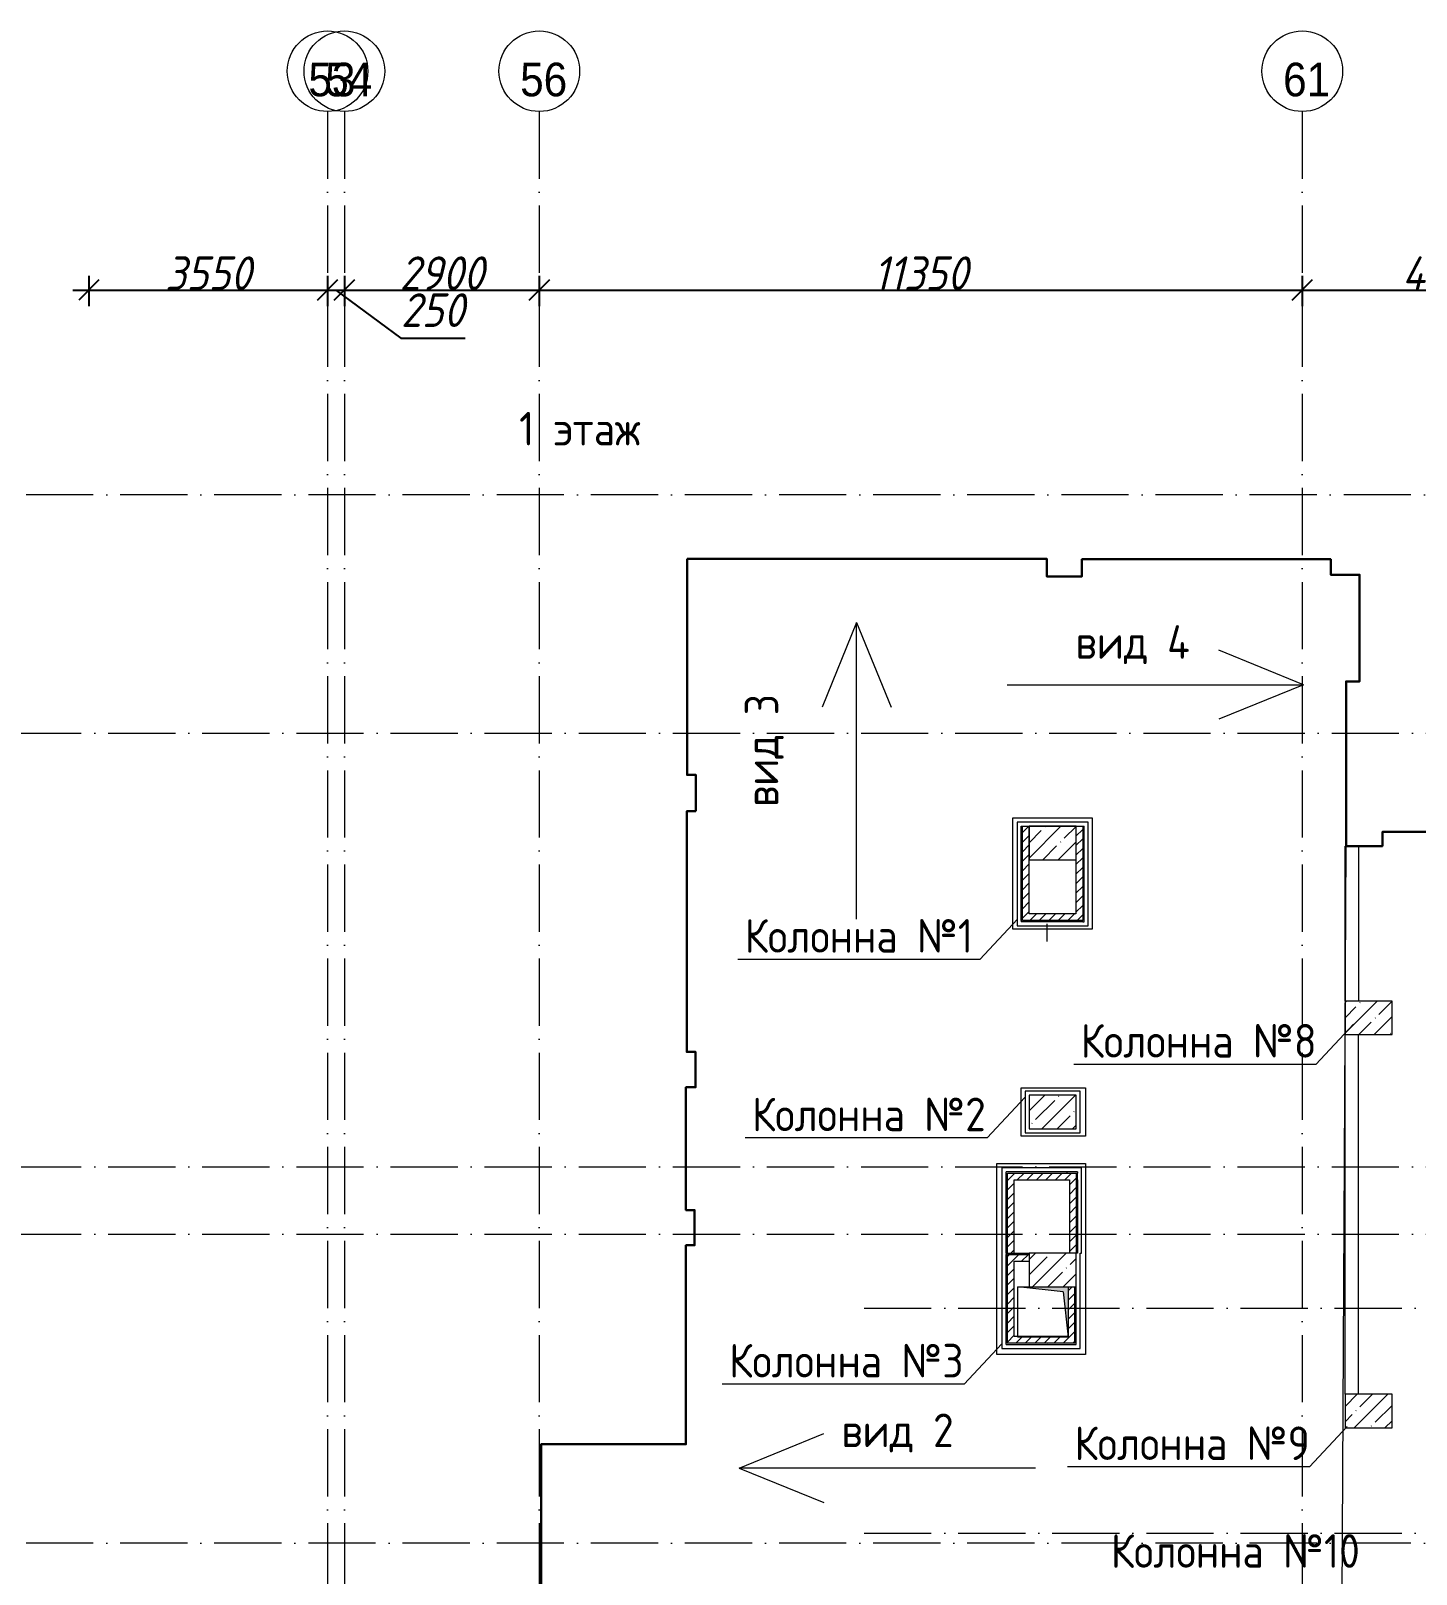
# Model space of a CAD drawing. Header units: millimetres. Extents: x 209 to 1046824, y -77613 to 504101.
# Drawn here: x 582159 to 602767, y 438224 to 461182 of the extents above; entities that cross this region are included whole.
import ezdxf

# ---------------------------------------------------------------- set-up
doc = ezdxf.new("R2010")
doc.units = ezdxf.units.MM
doc.linetypes.add('50_200_ШТРИХ_1Т_ш5_п1_п1_', pattern=[1400, 1000, -200, 0, -200])
for name, color, linetype, lineweight in [('A-ANNO-DIMS', 7, 'Continuous', 9), ('A-WALL', 7, 'Continuous', 5), ('A-WALL-FNSH-1', 7, 'Continuous', 5), ('A-WALL-IDEN', 7, 'Continuous', 9), ('I-WALL', 7, 'Continuous', 5), ('S-COLS', 7, 'Continuous', 9), ('S-COLS-1', 7, 'Continuous', 5), ('основной', 250, 'Continuous', 15), ('Основные линии', 7, 'Continuous', 30), ('осново', 7, 'Continuous', 30), ('Размеры', 7, 'Continuous', 15)]:
    doc.layers.add(name, color=color, linetype=linetype, lineweight=lineweight)
for name, color, linetype, lineweight, true_color in [('A-DETL-7', 7, 'Continuous', 20, 0x01a6fe), ('I-WALL-15', 7, 'Continuous', 5, 0x787878), ('M-EQPM-1', 7, 'Continuous', 9, 0xaaaaaa), ('M-EQPM-2', 7, 'Continuous', 9, 0xe2e2e2), ('Оси-1', 7, 'Continuous', 20, 0xaaaaaa), ('Оси-2', 7, 'Continuous', 9, 0xaaaaaa), ('Оси-3', 7, '50_200_ШТРИХ_1Т_ш5_п1_п1_', 9, 0xaaaaaa)]:
    doc.layers.add(name, color=color, linetype=linetype, lineweight=lineweight, true_color=true_color)
doc.styles.add('Arial', font='arial.ttf', dxfattribs={"width": 0.9, "height": 500})
doc.styles.add('ISOCPEUR_I_1', font='isocpeui.ttf', dxfattribs={"width": 0.9, "height": 500})
doc.styles.add('СПДС', font='isocpeur.ttf', dxfattribs={"width": 0.9})
doc.dimstyles.new('ISO-2_5_0_9К_БОЛЬШОЙ', dxfattribs={"dimscale": 304.8, "dimtxt": 497.990588, "dimasz": 0.984252, "dimexe": 0.787402, "dimexo": 0, "dimgap": 0, "dimtad": 1, "dimdec": 0, "dimzin": 0, "dimdsep": 46, "dimtxsty": 'ISOCPEUR_I_1', "dimblk1": 'OBLIQUE', "dimblk2": 'OBLIQUE', "dimsah": 1, "dimcen": 0.09, "dimdle": 0.787402, "dimazin": 0, "dimtfac": 1, "dimtdec": 4, "dimtix": 1, "dimtmove": 0, "dimatfit": 3, "dimfxl": 1, "dimtvp": 1, "dimtolj": 1, "dimtzin": 0, "dimarcsym": 2})
doc.dimstyles.new('ISO-2_5_0_9К_БОЛЬШОЙ_1', dxfattribs={"dimscale": 304.8, "dimtxt": 497.990588, "dimasz": 0.984252, "dimexe": 0.787402, "dimexo": 0, "dimgap": 0, "dimtad": 1, "dimdec": 0, "dimzin": 0, "dimdsep": 46, "dimtxsty": 'ISOCPEUR_I_1', "dimblk1": 'OBLIQUE', "dimblk2": 'OBLIQUE', "dimsah": 1, "dimcen": 0.09, "dimdle": 0.787402, "dimazin": 0, "dimtfac": 1, "dimtdec": 4, "dimtix": 1, "dimtmove": 1, "dimatfit": 3, "dimfxl": 1, "dimtvp": 1, "dimtolj": 1, "dimtzin": 0, "dimarcsym": 2})
pattern_1 = [(0, (508460.02, 367168.45), (406.4, 101.6), [6.706, -298.094, 6.706, -298.094, -1625.6]), (0, (508460.02, 367168.45), (406.4, 101.6), [-609.6, 6.706, -602.894, 6.706, -298.094, -711.2]), (0, (508460.02, 367168.45), (406.4, 101.6), [-1524, 6.706, -196.494, 6.706, -501.294]), (120, (508612.42, 367219.25), (-291.18818, 301.15272), [6.706, -298.094, 6.706, -298.094, -1625.6]), (120, (508612.42, 367219.25), (-291.18818, 301.15272), [-609.6, 6.706, -602.894, 6.706, -298.094, -711.2]), (120, (508612.42, 367219.25), (-291.18818, 301.15272), [-1524, 6.706, -196.494, 6.706, -501.294]), (240, (508663.22, 367422.45), (-115.21182, -402.75272), [6.706, -298.094, 6.706, -298.094, -1625.6]), (240, (508663.22, 367422.45), (-115.21182, -402.75272), [-609.6, 6.706, -602.894, 6.706, -298.094, -711.2]), (240, (508663.22, 367422.45), (-115.21182, -402.75272), [-1524, 6.706, -196.494, 6.706, -501.294])]
pattern_2 = [(45, (508460.02, 367168.45), (-70.71068, 70.71068), [])]

# ---------------------------------------------------------------- blocks, each defined once
blk = doc.blocks.new('BSC_Колонна _Прямоугольная - 500х700-V306-АИ_План этажа_Стены_2')
at = {"layer": 'S-COLS-1'}
h = blk.add_hatch(dxfattribs=at)
h.set_pattern_fill('FP_175', color=256, style=0, pattern_type=2)
h.set_pattern_definition([(315, (-73481.04, 93600), (228.0985, 228.0985), []), (315, (-73481.04, 93371.9), (228.0985, 228.0985), [403.225, -80.645, 6.706, -73.939])])
h.paths.add_polyline_path([(-250, 350), (-250, -350), (250, -350), (250, 350)])
for p, q in [((250, 350), (-250, 350)), ((-250, 350), (-250, -350)), ((250, -350), (250, 350)), ((-250, -350), (250, -350))]:
    blk.add_line(p, q, dxfattribs=at)
blk = doc.blocks.new('BSC_Колонна _Прямоугольная - 500х700-V309-АИ_План этажа_Стены_2')
at = {"layer": 'S-COLS-1'}
h = blk.add_hatch(dxfattribs=at)
h.set_pattern_fill('FP_178', color=256, style=0, pattern_type=2)
h.set_pattern_definition([(315, (-79331.04, 93600), (228.0985, 228.0985), []), (315, (-79331.04, 93371.9), (228.0985, 228.0985), [403.225, -80.645, 6.706, -73.939])])
h.paths.add_polyline_path([(-250, 350), (-250, -350), (250, -350), (250, 350)])
for p, q in [((250, 350), (-250, 350)), ((-250, 350), (-250, -350)), ((250, -350), (250, 350)), ((-250, -350), (250, -350))]:
    blk.add_line(p, q, dxfattribs=at)
blk = doc.blocks.new('BSC_Колонна _Прямоугольная - 500х700-V362-АИ_План этажа_Стены_2')
at = {"layer": 'S-COLS-1'}
h = blk.add_hatch(dxfattribs=at)
h.set_pattern_fill('FP_221', color=256, style=0, pattern_type=2)
h.set_pattern_definition([(315, (-75580.7, 88900), (228.0985, 228.0985), []), (315, (-75580.7, 88671.9), (228.0985, 228.0985), [403.225, -80.645, 6.706, -73.939])])
h.paths.add_polyline_path([(-250, 350), (-250, -350), (250, -350), (250, 350)])
for p, q in [((250, 350), (-250, 350)), ((250, -350), (250, 350)), ((-250, -230), (-250, -350)), ((-250, -350), (250, -350))]:
    blk.add_line(p, q, dxfattribs=at)
blk = doc.blocks.new('BSC_Колонна _Прямоугольная - 500х700-V363-АИ_План этажа_Стены_2')
at = {"layer": 'S-COLS-1'}
h = blk.add_hatch(dxfattribs=at)
h.set_pattern_fill('FP_222', color=256, style=0, pattern_type=2)
h.set_pattern_definition([(315, (-77930.7, 88900), (228.0985, 228.0985), []), (315, (-77930.7, 88671.9), (228.0985, 228.0985), [403.225, -80.645, 6.706, -73.939])])
h.paths.add_polyline_path([(-250, 350), (-250, -350), (250, -350), (250, 350)])
for p, q in [((250, 350), (-250, 350)), ((-250, 350), (-250, -350)), ((250, -350), (250, 350)), ((-250, -350), (250, -350))]:
    blk.add_line(p, q, dxfattribs=at)
blk = doc.blocks.new('Канал вертикальный прямоугольный - Шахта - значок проема-24087406-АИ_План этажа_Стены_2')
at = {"layer": 'M-EQPM-2'}
blk.add_hatch(color=256, dxfattribs=at).paths.add_polyline_path([(375, 375), (-375, 375), (-375, -375), (-300, 300)])
at = {"layer": 'M-EQPM-1'}
for p, q in [((-375, -375), (-375, 375)), ((-375, 375), (375, 375)), ((-300, 300), (-375, -375)), ((-300, 300), (375, 375)), ((375, 375), (375, -375)), ((375, -375), (-375, -375))]:
    blk.add_line(p, q, dxfattribs=at)
blk = doc.blocks.new('Ось сетки - Круг_Ø6_00__ISO-2_5_0_9K_-17386508-АИ_План этажа_Стены_3')
at = {"layer": 'Оси-1'}
blk.add_circle((0, 0), 3, dxfattribs=at)
blk = doc.blocks.new('_Oblique')
at = {"color": 0, "linetype": 'ByBlock', "lineweight": -2}
blk.add_line((-0.5, -0.5), (0.5, 0.5), dxfattribs=at)
blk = doc.blocks.new('*D1888')
at = {"layer": 'A-ANNO-DIMS', "color": 0, "lineweight": -2, "transparency": 16777216}
for p, q in [((583023, 457539), (583023, 457087)), ((586573, 457539), (586573, 457087)), ((582783, 457327), (586813, 457327))]:
    blk.add_line(p, q, dxfattribs=at)
at = {"layer": 'Defpoints', "color": 0, "transparency": 16777216}
for p in [(583023, 457539), (586573, 457539), (586573, 457327)]:
    blk.add_point(p, dxfattribs=at)
at = {"layer": 'A-ANNO-DIMS', "color": 0, "lineweight": -2, "transparency": 16777216, "xscale": 300, "yscale": 300, "zscale": 300, "rotation": 180}
blk.add_blockref('_Oblique', (583023, 457327), dxfattribs=at)
at = {"layer": 'A-ANNO-DIMS', "color": 0, "lineweight": -2, "transparency": 16777216, "xscale": 300, "yscale": 300, "zscale": 300}
blk.add_blockref('_Oblique', (586573, 457327), dxfattribs=at)
at = {"layer": 'A-ANNO-DIMS', "color": 0, "transparency": 16777216, "insert": (584798, 457577), "char_height": 500, "width": 1516.96, "attachment_point": 5, "style": 'ISOCPEUR_I_1'}
blk.add_mtext('\\A1;3550', dxfattribs=at)
blk = doc.blocks.new('*D1889')
at = {"layer": 'A-ANNO-DIMS', "color": 0, "lineweight": -2, "transparency": 16777216}
for p, q in [((586573, 457539), (586573, 457087)), ((586823, 457539), (586823, 457087)), ((586333, 457327), (587063, 457327)), ((586698, 457327), (587665, 456611)), ((587665, 456611), (588621, 456611))]:
    blk.add_line(p, q, dxfattribs=at)
at = {"layer": 'Defpoints', "color": 0, "transparency": 16777216}
for p in [(586573, 457539), (586823, 457539), (586823, 457327)]:
    blk.add_point(p, dxfattribs=at)
at = {"layer": 'A-ANNO-DIMS', "color": 0, "lineweight": -2, "transparency": 16777216, "xscale": 300, "yscale": 300, "zscale": 300, "rotation": 180}
blk.add_blockref('_Oblique', (586573, 457327), dxfattribs=at)
at = {"layer": 'A-ANNO-DIMS', "color": 0, "lineweight": -2, "transparency": 16777216, "xscale": 300, "yscale": 300, "zscale": 300}
blk.add_blockref('_Oblique', (586823, 457327), dxfattribs=at)
at = {"layer": 'A-ANNO-DIMS', "color": 0, "transparency": 16777216, "insert": (587665, 457278), "char_height": 500, "width": 1137.72, "attachment_point": 1, "line_spacing_factor": 1.149209, "style": 'ISOCPEUR_I_1'}
blk.add_mtext('\\A1;250', dxfattribs=at)
blk = doc.blocks.new('*D1890')
at = {"layer": 'A-ANNO-DIMS', "color": 0, "lineweight": -2, "transparency": 16777216}
for p, q in [((586823, 457539), (586823, 457087)), ((589723, 457539), (589723, 457087)), ((586583, 457327), (589963, 457327))]:
    blk.add_line(p, q, dxfattribs=at)
at = {"layer": 'Defpoints', "color": 0, "transparency": 16777216}
for p in [(586823, 457539), (589723, 457539), (589723, 457327)]:
    blk.add_point(p, dxfattribs=at)
at = {"layer": 'A-ANNO-DIMS', "color": 0, "lineweight": -2, "transparency": 16777216, "xscale": 300, "yscale": 300, "zscale": 300, "rotation": 180}
blk.add_blockref('_Oblique', (586823, 457327), dxfattribs=at)
at = {"layer": 'A-ANNO-DIMS', "color": 0, "lineweight": -2, "transparency": 16777216, "xscale": 300, "yscale": 300, "zscale": 300}
blk.add_blockref('_Oblique', (589723, 457327), dxfattribs=at)
at = {"layer": 'A-ANNO-DIMS', "color": 0, "transparency": 16777216, "insert": (588273, 457577), "char_height": 500, "width": 1516.96, "attachment_point": 5, "style": 'ISOCPEUR_I_1'}
blk.add_mtext('\\A1;2900', dxfattribs=at)
blk = doc.blocks.new('*D1891')
at = {"layer": 'A-ANNO-DIMS', "color": 0, "lineweight": -2, "transparency": 16777216}
for p, q in [((589723, 457539), (589723, 457087)), ((601073, 457539), (601073, 457087)), ((589483, 457327), (601313, 457327))]:
    blk.add_line(p, q, dxfattribs=at)
at = {"layer": 'Defpoints', "color": 0, "transparency": 16777216}
for p in [(589723, 457539), (601073, 457539), (601073, 457327)]:
    blk.add_point(p, dxfattribs=at)
at = {"layer": 'A-ANNO-DIMS', "color": 0, "lineweight": -2, "transparency": 16777216, "xscale": 300, "yscale": 300, "zscale": 300, "rotation": 180}
blk.add_blockref('_Oblique', (589723, 457327), dxfattribs=at)
at = {"layer": 'A-ANNO-DIMS', "color": 0, "lineweight": -2, "transparency": 16777216, "xscale": 300, "yscale": 300, "zscale": 300}
blk.add_blockref('_Oblique', (601073, 457327), dxfattribs=at)
at = {"layer": 'A-ANNO-DIMS', "color": 0, "transparency": 16777216, "insert": (595398, 457577), "char_height": 500, "width": 1666.35, "attachment_point": 5, "style": 'ISOCPEUR_I_1'}
blk.add_mtext('\\A1;11350', dxfattribs=at)
blk = doc.blocks.new('*D1892')
at = {"layer": 'A-ANNO-DIMS', "color": 0, "lineweight": -2, "transparency": 16777216}
for p, q in [((601073, 457539), (601073, 457087)), ((605323, 457539), (605323, 457087)), ((600833, 457327), (605563, 457327))]:
    blk.add_line(p, q, dxfattribs=at)
at = {"layer": 'Defpoints', "color": 0, "transparency": 16777216}
for p in [(601073, 457539), (605323, 457539), (605323, 457327)]:
    blk.add_point(p, dxfattribs=at)
at = {"layer": 'A-ANNO-DIMS', "color": 0, "lineweight": -2, "transparency": 16777216, "xscale": 300, "yscale": 300, "zscale": 300, "rotation": 180}
blk.add_blockref('_Oblique', (601073, 457327), dxfattribs=at)
at = {"layer": 'A-ANNO-DIMS', "color": 0, "lineweight": -2, "transparency": 16777216, "xscale": 300, "yscale": 300, "zscale": 300}
blk.add_blockref('_Oblique', (605323, 457327), dxfattribs=at)
at = {"layer": 'A-ANNO-DIMS', "color": 0, "transparency": 16777216, "insert": (603198, 457577), "char_height": 500, "width": 1562.92, "attachment_point": 5, "style": 'ISOCPEUR_I_1'}
blk.add_mtext('\\A1;4250', dxfattribs=at)

msp = doc.modelspace()

# ---------------------------------------------------------------- hatches: boundary and pattern name
at = {"layer": 'I-WALL'}
h = msp.add_hatch(dxfattribs=at)
h.set_pattern_fill('FP_4', color=256, style=0, pattern_type=2)
h.set_pattern_definition(pattern_2)
h.paths.add_polyline_path([(597010, 448049.1), (597010, 449349.1), (596910, 449349.1), (596910, 448049.1)])
h = msp.add_hatch(dxfattribs=at)
h.set_pattern_fill('FP_4', color=256, style=0, pattern_type=2)
h.set_pattern_definition(pattern_2)
h.paths.add_polyline_path([(597806.7, 447949.1), (597806.7, 449349.1), (597706.7, 449349.1), (597706.7, 447949.1)])
h = msp.add_hatch(dxfattribs=at)
h.set_pattern_fill('FP_4', color=256, style=0, pattern_type=2)
h.set_pattern_definition(pattern_2)
h.paths.add_polyline_path([(597706.7, 447949.1), (597706.7, 448049.1), (596910, 448049.1), (596910, 447949.1)])
h = msp.add_hatch(dxfattribs=at)
h.set_pattern_fill('FP_4', color=256, style=0, pattern_type=2)
h.set_pattern_definition(pattern_2)
h.paths.add_polyline_path([(596686.2, 442999.1), (596786.2, 442999.1), (596786.2, 444187.8), (596686.2, 444187.8), (596686.2, 443163.3)])
h = msp.add_hatch(dxfattribs=at)
h.set_pattern_fill('FP_4', color=256, style=0, pattern_type=2)
h.set_pattern_definition(pattern_2)
h.paths.add_polyline_path([(597610, 444087.8), (597710, 444087.8), (597710, 444187.8), (596786.2, 444187.8), (596786.2, 444087.8)])
h = msp.add_hatch(dxfattribs=at)
h.set_pattern_fill('FP_4', color=256, style=0, pattern_type=2)
h.set_pattern_definition(pattern_2)
h.paths.add_polyline_path([(597710, 442999.1), (597710, 444087.8), (597610, 444087.8), (597610, 442999.1)])
h = msp.add_hatch(dxfattribs=at)
h.set_pattern_fill('FP_4', color=256, style=0, pattern_type=2)
h.set_pattern_definition(pattern_2)
h.paths.add_polyline_path([(597010, 442879.1), (597010, 442979.1), (596686.2, 442979.1), (596686.2, 442879.1), (596786.2, 442879.1)])
h = msp.add_hatch(dxfattribs=at)
h.set_pattern_fill('FP_4', color=256, style=0, pattern_type=2)
h.set_pattern_definition(pattern_2)
h.paths.add_polyline_path([(596686.2, 441659.5), (596786.2, 441659.5), (596786.2, 442879.1), (596686.2, 442879.1), (596686.2, 441739.4)])
h = msp.add_hatch(dxfattribs=at)
h.set_pattern_fill('FP_4', color=256, style=0, pattern_type=2)
h.set_pattern_definition(pattern_2)
h.paths.add_polyline_path([(597690, 441759.5), (597690, 442499.1), (597590, 442499.1), (597590, 441759.5)])
h = msp.add_hatch(dxfattribs=at)
h.set_pattern_fill('FP_4', color=256, style=0, pattern_type=2)
h.set_pattern_definition(pattern_2)
h.paths.add_polyline_path([(597690, 441659.5), (597690, 441759.5), (597590, 441759.5), (597588.9, 441759.5), (596786.2, 441759.5), (596786.2, 441659.5)])
at = {"layer": 'I-WALL-15'}
h = msp.add_hatch(dxfattribs=at)
h.set_pattern_fill('FP_3', color=256, style=0, pattern_type=2)
h.set_pattern_definition(pattern_1)
h.paths.add_polyline_path([(596910, 447949.1), (596910, 449349.1), (596890, 449349.1), (596890, 447949.1)])
h = msp.add_hatch(dxfattribs=at)
h.set_pattern_fill('FP_3', color=256, style=0, pattern_type=2)
h.set_pattern_definition(pattern_1)
h.paths.add_polyline_path([(597826.7, 447929.1), (597826.7, 449349.1), (597806.7, 449349.1), (597806.7, 447929.1)])
h = msp.add_hatch(dxfattribs=at)
h.set_pattern_fill('FP_3', color=256, style=0, pattern_type=2)
h.set_pattern_definition(pattern_1)
h.paths.add_polyline_path([(596890, 447929.1), (597806.7, 447929.1), (597806.7, 447949.1), (596890, 447949.1)])
h = msp.add_hatch(dxfattribs=at)
h.set_pattern_fill('FP_3', color=256, style=0, pattern_type=2)
h.set_pattern_definition(pattern_1)
h.paths.add_polyline_path([(596686.2, 442999.1), (596686.2, 444207.8), (596666.2, 444207.8), (596666.2, 442999.1)])
h = msp.add_hatch(dxfattribs=at)
h.set_pattern_fill('FP_3', color=256, style=0, pattern_type=2)
h.set_pattern_definition(pattern_1)
h.paths.add_polyline_path([(597710, 444187.8), (597730, 444187.8), (597730, 444207.8), (596686.2, 444207.8), (596686.2, 444187.8), (596786.2, 444187.8)])
h = msp.add_hatch(dxfattribs=at)
h.set_pattern_fill('FP_3', color=256, style=0, pattern_type=2)
h.set_pattern_definition(pattern_1)
h.paths.add_polyline_path([(597730, 442999.1), (597730, 444187.8), (597710, 444187.8), (597710, 442999.1)])
h = msp.add_hatch(dxfattribs=at)
h.set_pattern_fill('FP_3', color=256, style=0, pattern_type=2)
h.set_pattern_definition(pattern_1)
h.paths.add_polyline_path([(597010, 442979.1), (597010, 442999.1), (596666.2, 442999.1), (596666.2, 442979.1), (596686.2, 442979.1)])
h = msp.add_hatch(dxfattribs=at)
h.set_pattern_fill('FP_3', color=256, style=0, pattern_type=2)
h.set_pattern_definition(pattern_1)
h.paths.add_polyline_path([(596686.2, 441639.5), (596686.2, 442979.1), (596666.2, 442979.1), (596666.2, 441639.5)])
h = msp.add_hatch(dxfattribs=at)
h.set_pattern_fill('FP_3', color=256, style=0, pattern_type=2)
h.set_pattern_definition(pattern_1)
h.paths.add_polyline_path([(597690, 441659.5), (597710, 441659.5), (597710, 442499.1), (597690, 442499.1), (597690, 441739.4)])
h = msp.add_hatch(dxfattribs=at)
h.set_pattern_fill('FP_3', color=256, style=0, pattern_type=2)
h.set_pattern_definition(pattern_1)
h.paths.add_polyline_path([(596686.2, 441639.5), (597710, 441639.5), (597710, 441659.5), (596686.2, 441659.5)])
at = {"layer": 'S-COLS-1'}
h = msp.add_hatch(dxfattribs=at)
h.set_pattern_fill('FP_1', color=256, style=0, pattern_type=2)
h.set_pattern_definition([(45, (508460.02, 367168.45), (-228.0985, 228.0985), []), (45, (508688.12, 367168.45), (-228.0985, 228.0985), [403.225, -80.645, 6.706, -73.939])])
h.paths.add_polyline_path([(597710, 448849.1), (597710, 449349.1), (597010, 449349.1), (597010, 448849.1)])

# ---------------------------------------------------------------- linework, layer by layer
at = {"lineweight": 30}
for points in [[(601725.9, 449055.4), (601725.9, 451505.4), (601745.9, 451505.4), (601925.9, 451505.4), (601925.9, 453092.4), (601725.9, 453092.4), (601495.9, 453092.4), (601495.9, 453322.4), (597795.9, 453322.4), (597795.9, 453066.4), (597271.9, 453066.4), (597271.9, 453329.4), (591921.9, 453329.4)], [(591921.9, 453329.4), (591921.9, 450112.4), (592051.9, 450112.4), (592051.9, 449572.4)], [(592051.9, 449572.4), (591916.9, 449572.4), (591916.9, 445991.4), (591917.9, 445991.4)], [(609237.9, 449265.4), (602265.9, 449265.4), (602265.9, 449055.4), (601725.9, 449055.4), (601725.9, 449055.4)], [(591916.9, 445991.4), (592046.9, 445991.4), (592046.9, 445466.4), (592033.9, 445466.4), (591903.9, 445466.4), (591903.9, 443640.4), (592033.9, 443640.4), (592033.9, 443115.4), (591903.9, 443115.4), (591903.9, 440155.4), (589750.9, 440155.4), (589750.9, 435025.4), (586670.9, 435025.4), (586670.9, 434290.4)]]:
    msp.add_lwpolyline(points, dxfattribs=at)
at = {"layer": 'A-DETL-7'}
for p, q in [((596765.4, 449476.7), (597945.4, 449476.7)), ((596765.4, 447816.7), (596765.4, 449476.7)), ((597945.4, 449476.7), (597945.4, 447816.7)), ((597945.4, 447816.7), (596765.4, 447816.7)), ((596889.6, 445457.8), (597849.6, 445457.8)), ((596889.6, 444737.8), (596889.6, 445457.8)), ((597849.6, 445457.8), (597849.6, 444737.8)), ((597849.6, 444737.8), (596889.6, 444737.8)), ((596531.4, 444330.4), (597849.6, 444330.4)), ((596531.4, 441492.8), (596531.4, 444330.4)), ((597849.6, 444330.4), (597849.6, 441492.8)), ((597849.6, 441492.8), (596531.4, 441492.8))]:
    msp.add_line(p, q, dxfattribs=at)
at = {"layer": 'A-WALL'}
for p, q in [((596830, 449409.1), (596830, 447869.1)), ((597886.7, 449409.1), (596830, 449409.1)), ((596890, 447949.1), (596890, 449349.1)), ((596890, 449349.1), (597826.7, 449349.1)), ((596910, 447949.1), (596910, 449349.1)), ((597806.7, 449349.1), (597806.7, 447949.1)), ((597826.7, 447929.1), (597826.7, 449349.1)), ((597886.7, 447869.1), (597886.7, 449409.1)), ((597806.7, 447929.1), (596890, 447929.1)), ((597806.7, 447949.1), (596910, 447949.1)), ((596830, 447869.1), (597886.7, 447869.1)), ((596950, 445409.1), (596950, 444789.1)), ((597770, 445409.1), (596950, 445409.1)), ((597770, 444789.1), (597770, 445409.1)), ((596950, 444789.1), (597770, 444789.1)), ((597790, 444267.8), (596606.2, 444267.8)), ((596606.2, 444267.8), (596606.2, 441579.5)), ((597790, 442999.1), (597790, 444267.8)), ((596666.2, 442999.1), (596666.2, 444207.8)), ((597730, 444207.8), (596686.2, 444207.8)), ((596686.2, 444187.8), (597710, 444187.8)), ((596686.2, 442999.1), (596686.2, 444187.8)), ((597710, 444187.8), (597710, 442999.1)), ((597730, 444207.8), (597730, 444187.8)), ((597730, 442999.1), (597730, 444187.8)), ((597730, 444087.8), (597730, 442999.1)), ((596666.2, 441639.5), (596666.2, 442979.1)), ((596686.2, 441659.5), (596686.2, 442979.1)), ((596686.2, 442979.1), (597010, 442979.1)), ((597730, 442999.1), (597710, 442999.1)), ((597770, 441579.5), (597770, 442999.1)), ((597770, 442999.1), (597790, 442999.1)), ((597690, 441659.5), (597690, 442499.1)), ((597710, 441639.5), (597710, 442499.1)), ((596606.2, 441579.5), (597770, 441579.5)), ((596666.2, 441639.5), (597710, 441639.5)), ((597690, 441659.5), (596686.2, 441659.5))]:
    msp.add_line(p, q, dxfattribs=at)
at = {"layer": 'A-WALL-FNSH-1'}
for p, q in [((597010, 448049.1), (597010, 449349.1)), ((597706.7, 449349.1), (597706.7, 448049.1)), ((596890, 447949.1), (596890, 447929.1)), ((597706.7, 448049.1), (597010, 448049.1)), ((597806.7, 447929.1), (597826.7, 447929.1)), ((596686.2, 444207.8), (596666.2, 444207.8)), ((596786.2, 444087.8), (597610, 444087.8)), ((596786.2, 442999.1), (596786.2, 444087.8)), ((597610, 444087.8), (597610, 442999.1)), ((597730, 444187.8), (597730, 444207.8)), ((596666.2, 442999.1), (596666.2, 442979.1)), ((596666.2, 442999.1), (597010, 442999.1)), ((596786.2, 441759.5), (596786.2, 442879.1)), ((596786.2, 442879.1), (597010, 442879.1)), ((597730, 442999.1), (597730, 442999.1)), ((597588.9, 441759.5), (596786.2, 441759.5))]:
    msp.add_line(p, q, dxfattribs=at)
at = {"layer": 'A-WALL-IDEN'}
msp.add_line((597271.5, 447899.1), (597271.5, 447633), dxfattribs=at)
at = {"layer": 'S-COLS-1'}
for p, q in [((597710, 449349.1), (597010, 449349.1)), ((597010, 449349.1), (597010, 448849.1)), ((597710, 448849.1), (597710, 449349.1)), ((597010, 448849.1), (597710, 448849.1))]:
    msp.add_line(p, q, dxfattribs=at)
at = {"layer": 'Оси-3'}
for p, q in [((586572.9, 459982.3), (586572.9, 416790.5)), ((586822.9, 459982.3), (586822.9, 416790.5)), ((589722.9, 459982.3), (589722.9, 416790.5)), ((601072.9, 459982.3), (601072.9, 416790.5)), ((616690.9, 454282.4), (574908.9, 454282.4)), ((574908.9, 450732.1), (616690.9, 450732.1)), ((574908.9, 444282.4), (616690.9, 444282.4)), ((574908.9, 443282.4), (616690.9, 443282.4)), ((594554.2, 442182.4), (616690.9, 442182.4)), ((594554.2, 438832.4), (616690.9, 438832.4)), ((616690.9, 438682.4), (574908.9, 438682.4))]:
    msp.add_line(p, q, dxfattribs=at)
at = {"layer": 'основной', "lineweight": 15}
for points in [[(596836.6, 447968.6), (596276, 447368.6), (592676, 447368.6)], [(601834.7, 446407.5), (601274.1, 445807.5), (597674.1, 445807.5)], [(596945.3, 445313), (596384.7, 444713), (592784.7, 444713)], [(596604.8, 441649.2), (596044.2, 441049.2), (592444.2, 441049.2)], [(601742.5, 440420.7), (601181.9, 439820.7), (597581.9, 439820.7)]]:
    msp.add_lwpolyline(points, dxfattribs=at)
at = {"layer": 'Размеры'}
for points in [[(594443.8, 452378.7), (593930.2, 451120.1)], [(594443.8, 447968.6), (594443.8, 452378.7)], [(594443.8, 452378.7), (594957.4, 451120.1)], [(601092.3, 451455.4), (599833.7, 451969)], [(596682.1, 451455.4), (601092.3, 451455.4)], [(601092.3, 451455.4), (599833.7, 450941.8)], [(601586.9, 422956.5), (601725.9, 449055.4)], [(592695.9, 439801.6), (593954.5, 440315.2)], [(597106.1, 439801.6), (592695.9, 439801.6)], [(592695.9, 439801.6), (593954.5, 439288)]]:
    msp.add_lwpolyline(points, dxfattribs=at)
at = {"layer": 'Размеры', "color": 1}
for points in [[(601713.6, 446749.5), (601713.6, 449055.4)], [(601913.6, 446749.5), (601913.6, 449055.4)], [(601710, 440899.5), (601711, 446249.5)], [(601910, 440899.5), (601911, 446249.5)]]:
    msp.add_lwpolyline(points, dxfattribs=at)

# ---------------------------------------------------------------- block references
at = {"layer": 'M-EQPM-1', "rotation": 269.9999999999989}
msp.add_blockref('Канал вертикальный прямоугольный - Шахта - значок проема-24087406-АИ_План этажа_Стены_2', (597215, 442124.1), dxfattribs=at)
at = {"layer": 'S-COLS', "rotation": 89.9999999999999}
for name, p in [('BSC_Колонна _Прямоугольная - 500х700-V309-АИ_План этажа_Стены_2', (602060, 446499.5)), ('BSC_Колонна _Прямоугольная - 500х700-V363-АИ_План этажа_Стены_2', (597360, 445099.1)), ('BSC_Колонна _Прямоугольная - 500х700-V362-АИ_План этажа_Стены_2', (597360, 442749.1)), ('BSC_Колонна _Прямоугольная - 500х700-V306-АИ_План этажа_Стены_2', (602060, 440649.5))]:
    msp.add_blockref(name, p, dxfattribs=at)
at = {"layer": 'Оси-1', "xscale": 199.9999999999999, "yscale": 199.9999999999999, "zscale": 199.9999999999999, "rotation": 180}
for p in [(586572.9, 460582.3), (586822.9, 460582.3), (589722.9, 460582.3), (601072.9, 460582.3)]:
    msp.add_blockref('Ось сетки - Круг_Ø6_00__ISO-2_5_0_9K_-17386508-АИ_План этажа_Стены_3', p, dxfattribs=at)

# ---------------------------------------------------------------- texts
at = {"layer": 'Оси-2', "char_height": 500, "width": 702, "attachment_point": 5, "line_spacing_factor": 0.936439, "style": 'Arial'}
for s, insert in [('\\pxqc,t4.572,9.144,13.716,18.288,22.86,27.432,32.004,36.576,41.148,45.72,50.292,54.864,59.436,64.008,68.58,73.152,77.724,82.296,86.868,91.44,96.012,100.584,105.156,109.728,114.3,118.872,123.444,128.016,132.588,137.16,141.732,146.304;{53}', (586638.1, 460455.2)), ('\\pxqc,t4.572,9.144,13.716,18.288,22.86,27.432,32.004,36.576,41.148,45.72,50.292,54.864,59.436,64.008,68.58,73.152,77.724,82.296,86.868,91.44,96.012,100.584,105.156,109.728,114.3,118.872,123.444,128.016,132.588,137.16,141.732,146.304;{54}', (586888.1, 460455.2)), ('\\pxqc,t4.572,9.144,13.716,18.288,22.86,27.432,32.004,36.576,41.148,45.72,50.292,54.864,59.436,64.008,68.58,73.152,77.724,82.296,86.868,91.44,96.012,100.584,105.156,109.728,114.3,118.872,123.444,128.016,132.588,137.16,141.732,146.304;{56}', (589788.1, 460455.2)), ('\\pxqc,t4.572,9.144,13.716,18.288,22.86,27.432,32.004,36.576,41.148,45.72,50.292,54.864,59.436,64.008,68.58,73.152,77.724,82.296,86.868,91.44,96.012,100.584,105.156,109.728,114.3,118.872,123.444,128.016,132.588,137.16,141.732,146.304;{61}', (601138.1, 460455.2))]:
    msp.add_mtext(s, dxfattribs=dict(at, insert=insert))
at = {"layer": 'Основные линии', "char_height": 500, "attachment_point": 1, "style": 'СПДС'}
for s, width, gutter_width, insert in [('1 этаж ', 2291.008, 1622.4, (589423.6, 455514.7)), ('вид 4', 3371.815, 1678.4, (597699.7, 452340.6)), ('вид 2', 2769.041, 1678.4, (594217.1, 440612.9))]:
    msp.add_mtext_dynamic_manual_height_columns(s, width=width, gutter_width=gutter_width, heights=[0], dxfattribs=dict(at, insert=insert))
at = {"layer": 'Основные линии', "insert": (592779.4, 449636.7), "char_height": 500, "attachment_point": 1, "rotation": 90, "style": 'СПДС'}
msp.add_mtext_dynamic_manual_height_columns('вид 3', width=3371.815, gutter_width=1678.4, heights=[0], dxfattribs=at)
at = {"layer": 'осново', "char_height": 500, "attachment_point": 1, "style": 'СПДС'}
for s, width, insert in [('Колонна №1', 3371.815, (592779.4, 447968.6)), ('Колонна №8', 3371.815, (597777.4, 446407.5)), ('Колонна №2', 3371.815, (592888, 445313)), ('Колонна №3', 3371.815, (592547.6, 441649.2)), ('Колонна №9', 3371.815, (597685.2, 440420.7)), ('Колонна №10', 3745.485, (598226, 438818.1))]:
    msp.add_mtext_dynamic_manual_height_columns(s, width=width, gutter_width=1678.4, heights=[0], dxfattribs=dict(at, insert=insert))

# ---------------------------------------------------------------- dimensions: what is measured, and where the dimension line sits
at = {"layer": 'A-ANNO-DIMS'}
for base, p1, p2, override, picture, middle in [((586572.9, 457326.7), (583022.9, 457538.8), (586572.9, 457538.8), {"dimpost": '<>', "dimfxl": 3550}, '*D1888', (584797.9, 457576.7)), ((589722.9, 457326.7), (586822.9, 457538.8), (589722.9, 457538.8), {"dimpost": '<>', "dimfxl": 2900}, '*D1890', (588272.9, 457576.7)), ((601072.9, 457326.7), (589722.9, 457538.8), (601072.9, 457538.8), {"dimpost": '<>', "dimfxl": 11350}, '*D1891', (595397.9, 457576.7)), ((605322.9, 457326.7), (601072.9, 457538.8), (605322.9, 457538.8), {"dimpost": '<>', "dimfxl": 4250}, '*D1892', (603197.9, 457576.7))]:
    dim = msp.add_linear_dim(base=base, p1=p1, p2=p2, dimstyle='ISO-2_5_0_9К_БОЛЬШОЙ', override=override, dxfattribs=at)
    dim.commit()
    dim.dimension.update_dxf_attribs({"geometry": picture, "text_midpoint": middle})
dim = msp.add_linear_dim(base=(586822.9, 457326.7), p1=(586572.9, 457538.8), p2=(586822.9, 457538.8), dimstyle='ISO-2_5_0_9К_БОЛЬШОЙ_1', override={"dimpost": '<>', "dimfxl": 250}, dxfattribs=at)
dim.commit()
dim.dimension.update_dxf_attribs({"geometry": '*D1889', "text_midpoint": (587665.4, 456611), "dimtype": 160})

doc.saveas('drawing.dxf')
